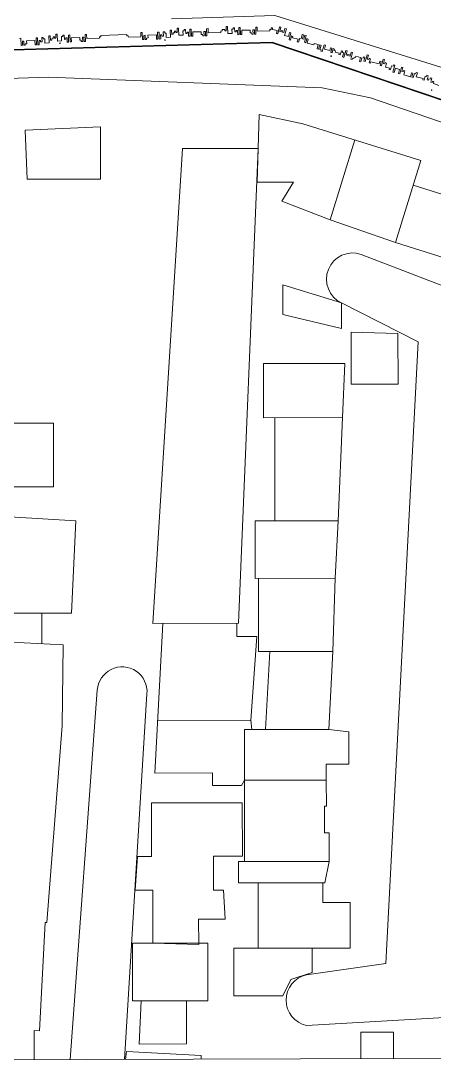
# Model space of a CAD drawing. Header units: metres. Extents: x -48 to 2360, y -1392 to 453.
# Drawn here: x 326.8 to 383, y -1391.6 to -1250.2 of the extents above; entities that cross this region are included whole.
import ezdxf

# ---------------------------------------------------------------- set-up
doc = ezdxf.new("R2010")
doc.units = ezdxf.units.M
doc.layers.add('JARDINERAS', color=93, linetype='Continuous', lineweight=5, transparency=0.4)
doc.layers.add('TODO', color=210, linetype='Continuous', lineweight=5)

msp = doc.modelspace()

# ---------------------------------------------------------------- linework, layer by layer
at = {"layer": 'JARDINERAS', "transparency": 33554559, "flags": 128}
for points in [[(348.24, -1251.22), (348.05, -1251.22)], [(348.05, -1251.22), (348.07, -1251.79)], [(348.28, -1252.17), (348.24, -1251.22)], [(352.25, -1251.27), (352.06, -1251.28)], [(352.06, -1251.28), (352.09, -1252.23)], [(352.27, -1251.84), (352.25, -1251.27)], [(354.9, -1250.99), (354.71, -1251)], [(354.71, -1251), (354.73, -1251.57)], [(354.94, -1251.95), (354.9, -1250.99)], [(355.86, -1251.15), (355.67, -1251.16)], [(355.67, -1251.16), (355.68, -1251.35)], [(355.88, -1251.72), (355.86, -1251.15)], [(356.43, -1251.13), (356.46, -1252.08)], [(356.62, -1251.13), (356.43, -1251.13)], [(356.65, -1252.08), (356.62, -1251.13)], [(358.91, -1251.05), (358.72, -1251.06)], [(358.72, -1251.06), (358.75, -1252.01)], [(358.93, -1251.62), (358.91, -1251.05)], [(361.01, -1251.17), (360.82, -1251.18)], [(360.82, -1251.18), (360.82, -1251.37)], [(361.01, -1251.38), (361.01, -1251.17)], [(361.96, -1251.04), (361.71, -1251.96)], [(362.14, -1251.09), (361.96, -1251.04)], [(361.99, -1251.64), (362.14, -1251.09)], [(362.69, -1251.24), (362.54, -1251.79)], [(362.63, -1252.21), (362.88, -1251.29)], [(362.88, -1251.29), (362.69, -1251.24)], [(326.83, -1252.58), (326.64, -1252.59)], [(326.86, -1253.54), (326.83, -1252.58)], [(329.11, -1252.51), (328.92, -1252.52)], [(328.92, -1252.52), (328.95, -1253.47)], [(329.14, -1253.46), (329.11, -1252.51)], [(329.87, -1252.48), (329.68, -1252.49)], [(329.68, -1252.49), (329.7, -1253.06)], [(329.88, -1252.67), (329.87, -1252.48)], [(330.07, -1252.67), (329.88, -1252.67)], [(330.09, -1253.24), (330.07, -1252.67)], [(330.82, -1252.26), (330.63, -1252.27)], [(330.63, -1252.27), (330.66, -1253.22)], [(330.84, -1252.83), (330.82, -1252.26)], [(331.21, -1252.63), (331.02, -1252.64)], [(331.02, -1252.64), (331.03, -1252.83)], [(331.39, -1252.39), (331.2, -1252.4)], [(331.2, -1252.4), (331.21, -1252.63)], [(331.4, -1252.58), (331.39, -1252.39)], [(331.59, -1252.58), (331.4, -1252.58)], [(331.57, -1252), (331.59, -1252.58)], [(331.76, -1252), (331.57, -1252)], [(331.79, -1252.95), (331.76, -1252)], [(332.54, -1252.35), (332.35, -1252.36)], [(332.35, -1252.36), (332.37, -1252.93)], [(332.53, -1252.16), (332.54, -1252.35)], [(332.72, -1252.16), (332.53, -1252.16)], [(332.74, -1252.73), (332.72, -1252.16)], [(332.93, -1252.72), (332.74, -1252.73)], [(333.11, -1252.52), (332.93, -1252.53), (332.92, -1252.53)], [(332.92, -1252.53), (332.93, -1252.72)], [(333.13, -1253.1), (333.11, -1252.52)], [(333.48, -1252.13), (333.29, -1252.14)], [(333.29, -1252.14), (333.32, -1253.09)], [(333.51, -1253.08), (333.48, -1252.13)], [(334.83, -1252.47), (333.68, -1252.51)], [(333.68, -1252.51), (333.7, -1253.08)], [(334.84, -1252.85), (334.83, -1252.47)], [(335.21, -1252.45), (335.23, -1253.03)], [(335.4, -1252.45), (335.21, -1252.45)], [(335.42, -1253.02), (335.4, -1252.45)], [(335.76, -1252.05), (335.57, -1252.06)], [(335.57, -1252.06), (335.61, -1253.01)], [(335.78, -1252.63), (335.76, -1252.05)], [(337.5, -1252.57), (335.78, -1252.63)], [(337.68, -1252.37), (337.49, -1252.38)], [(337.49, -1252.38), (337.5, -1252.57)], [(341.22, -1252.06), (337.67, -1252.18)], [(337.67, -1252.18), (337.68, -1252.37)], [(341.23, -1252.25), (341.22, -1252.06)], [(341.42, -1252.25), (341.23, -1252.25)], [(341.43, -1252.44), (341.42, -1252.25)], [(343.14, -1252.38), (341.43, -1252.44)], [(343.31, -1251.8), (343.12, -1251.81)], [(343.12, -1251.81), (343.14, -1252.38)], [(343.34, -1252.75), (343.31, -1251.8)], [(343.7, -1252.17), (343.51, -1252.18)], [(343.51, -1252.18), (343.53, -1252.75)], [(343.72, -1252.74), (343.7, -1252.17)], [(344.1, -1252.54), (343.91, -1252.55)], [(343.91, -1252.55), (343.91, -1252.74)], [(345.23, -1252.12), (344.08, -1252.16)], [(344.08, -1252.16), (344.1, -1252.54)], [(345.25, -1252.69), (345.23, -1252.12)], [(345.44, -1252.69), (345.25, -1252.69)], [(345.4, -1251.73), (345.44, -1252.69)], [(345.59, -1251.73), (345.4, -1251.73)], [(345.63, -1252.68), (345.59, -1251.73)], [(345.82, -1252.67), (345.63, -1252.68)], [(345.8, -1252.1), (345.82, -1252.67)], [(345.99, -1252.1), (345.8, -1252.1)], [(345.99, -1252.29), (345.99, -1252.1)], [(346.18, -1252.28), (345.99, -1252.29)], [(346.36, -1251.7), (346.16, -1251.71)], [(346.16, -1251.71), (346.18, -1252.28)], [(346.36, -1251.89), (346.36, -1251.7)], [(346.55, -1251.89), (346.36, -1251.89)], [(346.57, -1252.46), (346.55, -1251.89)], [(347.14, -1252.44), (346.57, -1252.46)], [(347.3, -1251.48), (347.11, -1251.49)], [(347.11, -1251.49), (347.14, -1252.44)], [(347.32, -1252.05), (347.3, -1251.48)], [(347.51, -1252.04), (347.32, -1252.05)], [(347.5, -1251.85), (347.51, -1252.04)], [(347.69, -1251.85), (347.5, -1251.85)], [(347.88, -1251.61), (347.69, -1251.62)], [(347.69, -1251.62), (347.69, -1251.85)], [(347.88, -1251.8), (347.88, -1251.61)], [(348.07, -1251.79), (347.88, -1251.8)], [(348.85, -1252.15), (348.28, -1252.17)], [(349.02, -1251.57), (348.83, -1251.58)], [(348.83, -1251.58), (348.85, -1252.15)], [(349.01, -1251.38), (349.02, -1251.57)], [(349.2, -1251.38), (349.01, -1251.38)], [(349.22, -1251.95), (349.2, -1251.38)], [(349.41, -1251.94), (349.22, -1251.95)], [(349.59, -1251.74), (349.4, -1251.75)], [(349.4, -1251.75), (349.41, -1251.94)], [(349.61, -1252.31), (349.59, -1251.74)], [(349.8, -1252.31), (349.61, -1252.31)], [(349.96, -1251.35), (349.77, -1251.36)], [(349.77, -1251.36), (349.8, -1252.31)], [(349.99, -1252.3), (349.96, -1251.35)], [(350.18, -1252.29), (349.99, -1252.3)], [(351.31, -1251.69), (350.17, -1251.72)], [(350.17, -1251.72), (350.18, -1252.29)], [(351.32, -1252.07), (351.31, -1251.69)], [(351.51, -1252.06), (351.32, -1252.07)], [(351.52, -1252.25), (351.51, -1252.06)], [(351.71, -1252.24), (351.52, -1252.25)], [(351.69, -1251.67), (351.71, -1252.24)], [(351.88, -1251.67), (351.69, -1251.67)], [(351.9, -1252.24), (351.88, -1251.67)], [(352.09, -1252.23), (351.9, -1252.24)], [(353.98, -1251.79), (352.27, -1251.84)], [(354.16, -1251.59), (353.97, -1251.6)], [(353.97, -1251.6), (353.98, -1251.79)], [(354.54, -1251.39), (354.16, -1251.4)], [(354.16, -1251.4), (354.16, -1251.59)], [(354.54, -1251.58), (354.54, -1251.39)], [(354.73, -1251.57), (354.54, -1251.58)], [(355.51, -1251.93), (354.94, -1251.95)], [(355.68, -1251.35), (355.49, -1251.36)], [(355.49, -1251.36), (355.51, -1251.93)], [(356.07, -1251.72), (355.88, -1251.72)], [(356.25, -1251.52), (356.06, -1251.53)], [(356.06, -1251.53), (356.07, -1251.72)], [(356.27, -1252.09), (356.25, -1251.52)], [(356.46, -1252.08), (356.27, -1252.09)], [(356.84, -1252.07), (356.65, -1252.08)], [(357.97, -1251.46), (356.83, -1251.5)], [(356.83, -1251.5), (356.84, -1252.07)], [(357.98, -1251.84), (357.97, -1251.46)], [(358.17, -1251.84), (357.98, -1251.84)], [(358.18, -1252.03), (358.17, -1251.84)], [(358.37, -1252.02), (358.18, -1252.03)], [(358.54, -1251.44), (358.35, -1251.45)], [(358.35, -1251.45), (358.37, -1252.02)], [(358.56, -1252.01), (358.54, -1251.44)], [(358.75, -1252.01), (358.56, -1252.01)], [(360.64, -1251.56), (358.93, -1251.62)], [(360.63, -1251.37), (360.64, -1251.56)], [(360.82, -1251.37), (360.63, -1251.37)], [(361.62, -1251.54), (361.01, -1251.38)], [(361.53, -1251.91), (361.62, -1251.54)], [(361.71, -1251.96), (361.53, -1251.91)], [(362.18, -1251.69), (361.99, -1251.64)], [(362.23, -1251.51), (362.18, -1251.69)], [(362.41, -1251.56), (362.23, -1251.51)], [(362.36, -1251.74), (362.41, -1251.56)], [(362.54, -1251.79), (362.36, -1251.74)], [(363.18, -1252.35), (362.63, -1252.21)], [(363.33, -1251.8), (363.18, -1252.35)], [(363.26, -1252.77), (363.51, -1251.85)], [(363.51, -1251.85), (363.33, -1251.8)], [(363.6, -1252.27), (363.45, -1252.82)], [(363.78, -1252.32), (363.6, -1252.27)], [(363.73, -1252.5), (363.78, -1252.32)], [(364.47, -1252.7), (363.73, -1252.5)], [(364.37, -1253.07), (364.47, -1252.7)], [(364.7, -1252.57), (364.55, -1253.12)], [(364.88, -1252.62), (364.7, -1252.57)], [(365.03, -1252.06), (364.88, -1252.62)], [(365.21, -1252.11), (365.03, -1252.06)], [(365.07, -1252.67), (365.21, -1252.11)], [(365.25, -1252.72), (365.07, -1252.67)], [(365.4, -1252.16), (365.25, -1252.72)], [(365.34, -1253.13), (365.58, -1252.21)], [(365.58, -1252.21), (365.4, -1252.16)], [(365.67, -1252.63), (365.52, -1253.18)], [(365.85, -1252.68), (365.67, -1252.63)], [(365.7, -1253.23), (365.85, -1252.68)], [(433.58, -1277.62), (360.95, -1253.12), (293.6, -1255.02)], [(327.05, -1253.53), (326.86, -1253.54)], [(327.22, -1252.95), (327.03, -1252.96)], [(327.03, -1252.96), (327.05, -1253.53)], [(327.24, -1253.52), (327.22, -1252.95)], [(327.43, -1253.52), (327.24, -1253.52)], [(327.62, -1253.32), (327.43, -1253.33)], [(327.43, -1253.33), (327.43, -1253.52)], [(328.74, -1252.9), (327.6, -1252.94)], [(327.6, -1252.94), (327.62, -1253.32)], [(328.76, -1253.47), (328.74, -1252.9)], [(328.95, -1253.47), (328.76, -1253.47)], [(329.33, -1253.45), (329.14, -1253.46)], [(329.32, -1252.88), (329.33, -1253.45)], [(329.51, -1252.88), (329.32, -1252.88)], [(329.51, -1253.07), (329.51, -1252.88)], [(329.7, -1253.06), (329.51, -1253.07)], [(330.66, -1253.22), (330.09, -1253.24)], [(331.03, -1252.83), (330.84, -1252.83)], [(332.37, -1252.93), (331.79, -1252.95)], [(333.32, -1253.09), (333.13, -1253.1)], [(333.7, -1253.08), (333.51, -1253.08)], [(335.03, -1252.84), (334.84, -1252.85)], [(335.04, -1253.03), (335.03, -1252.84)], [(335.23, -1253.03), (335.04, -1253.03)], [(335.61, -1253.01), (335.42, -1253.02)], [(343.53, -1252.75), (343.34, -1252.75)], [(343.91, -1252.74), (343.72, -1252.74)], [(363.45, -1252.82), (363.26, -1252.77)], [(364.55, -1253.12), (364.37, -1253.07)], [(365.52, -1253.18), (365.34, -1253.13)], [(366.62, -1253.48), (365.7, -1253.23)], [(366.67, -1253.3), (366.62, -1253.48)], [(367.22, -1253.44), (366.67, -1253.3)], [(367.08, -1254), (367.22, -1253.44)], [(367.26, -1254.04), (367.08, -1254)], [(367.41, -1253.49), (367.26, -1254.04)], [(367.59, -1253.54), (367.41, -1253.49)], [(367.44, -1254.09), (367.59, -1253.54)], [(367.63, -1254.14), (367.44, -1254.09)], [(367.58, -1254.33), (367.63, -1254.14)], [(368.01, -1253.46), (367.76, -1254.38)], [(368.19, -1253.51), (368.01, -1253.46)], [(368.04, -1254.06), (368.19, -1253.51)], [(368.78, -1254.26), (368.04, -1254.06)], [(368.88, -1253.89), (368.78, -1254.26)], [(369.06, -1253.94), (368.88, -1253.89)], [(368.91, -1254.49), (369.06, -1253.94)], [(369.25, -1253.99), (369.1, -1254.54)], [(369.43, -1254.04), (369.25, -1253.99)], [(369.38, -1254.22), (369.43, -1254.04)], [(367.76, -1254.38), (367.58, -1254.33)], [(369.1, -1254.54), (368.91, -1254.49)], [(369.57, -1254.27), (369.38, -1254.22)], [(369.52, -1254.45), (369.57, -1254.27)], [(370.07, -1254.6), (369.52, -1254.45)], [(370.02, -1254.79), (370.07, -1254.6)], [(370.2, -1254.84), (370.02, -1254.79)], [(370.35, -1254.28), (370.2, -1254.84)], [(370.53, -1254.33), (370.35, -1254.28)], [(370.48, -1254.52), (370.53, -1254.33)], [(370.67, -1254.57), (370.48, -1254.52)], [(370.52, -1255.12), (370.67, -1254.57)], [(370.7, -1255.17), (370.52, -1255.12)], [(370.95, -1254.25), (370.7, -1255.17)], [(371.13, -1254.3), (370.95, -1254.25)], [(370.99, -1254.85), (371.13, -1254.3)], [(371.17, -1254.9), (370.99, -1254.85)], [(371.22, -1254.72), (371.17, -1254.9)], [(371.4, -1254.77), (371.22, -1254.72)], [(371.35, -1254.95), (371.4, -1254.77)], [(371.54, -1255), (371.35, -1254.95)], [(371.69, -1254.45), (371.54, -1255)], [(371.62, -1255.42), (371.87, -1254.5)], [(371.81, -1255.47), (371.62, -1255.42)], [(371.87, -1254.5), (371.69, -1254.45)], [(371.86, -1255.28), (371.81, -1255.47)], [(372.04, -1255.33), (371.86, -1255.28)], [(372.09, -1255.15), (372.04, -1255.33)], [(372.27, -1255.2), (372.09, -1255.15)], [(372.32, -1255.01), (372.27, -1255.2)], [(372.95, -1255.18), (372.32, -1255.01)], [(372.81, -1255.73), (372.95, -1255.18)], [(373.14, -1255.23), (372.99, -1255.78)], [(373.32, -1255.28), (373.14, -1255.23)], [(373.37, -1255.1), (373.32, -1255.28)], [(373.55, -1255.15), (373.37, -1255.1)], [(373.41, -1255.7), (373.55, -1255.15)], [(373.84, -1254.83), (373.59, -1255.75)], [(374.02, -1254.88), (373.84, -1254.83)], [(373.87, -1255.43), (374.02, -1254.88)], [(374.06, -1255.48), (373.87, -1255.43)], [(374.11, -1255.3), (374.06, -1255.48)], [(374.29, -1255.35), (374.11, -1255.3)], [(374.14, -1255.9), (374.29, -1255.35)], [(376.04, -1255.42), (375.8, -1256.34)], [(376.23, -1255.47), (376.04, -1255.42)], [(376.08, -1256.02), (376.23, -1255.47)], [(372.99, -1255.78), (372.81, -1255.73)], [(373.59, -1255.75), (373.41, -1255.7)], [(374.33, -1255.95), (374.14, -1255.9)], [(374.37, -1255.76), (374.33, -1255.95)], [(375.48, -1256.06), (374.37, -1255.76)], [(375.58, -1255.69), (375.48, -1256.06)], [(375.76, -1255.74), (375.58, -1255.69)], [(375.61, -1256.29), (375.76, -1255.74)], [(375.8, -1256.34), (375.61, -1256.29)], [(376.26, -1256.07), (376.08, -1256.02)], [(376.31, -1255.89), (376.26, -1256.07)], [(376.5, -1255.94), (376.31, -1255.89)], [(376.35, -1256.49), (376.5, -1255.94)], [(376.9, -1256.64), (376.35, -1256.49)], [(376.85, -1256.82), (376.9, -1256.64)], [(377.03, -1256.87), (376.85, -1256.82)], [(377.18, -1256.32), (377.03, -1256.87)], [(377.37, -1256.37), (377.18, -1256.32)], [(377.35, -1257.16), (377.6, -1256.24)], [(377.42, -1256.19), (377.37, -1256.37)], [(377.6, -1256.24), (377.42, -1256.19)], [(377.68, -1256.65), (377.54, -1257.21)], [(378.24, -1256.8), (377.68, -1256.65)], [(378.09, -1257.35), (378.24, -1256.8)], [(378.52, -1256.48), (378.27, -1257.4)], [(378.7, -1256.53), (378.52, -1256.48)], [(378.55, -1257.08), (378.7, -1256.53)], [(378.79, -1256.95), (378.74, -1257.13)], [(378.97, -1257), (378.79, -1256.95)], [(377.54, -1257.21), (377.35, -1257.16)], [(378.27, -1257.4), (378.09, -1257.35)], [(378.74, -1257.13), (378.55, -1257.08)], [(378.82, -1257.55), (378.97, -1257)], [(379.74, -1257.8), (378.82, -1257.55)], [(379.89, -1257.25), (379.74, -1257.8)], [(380.07, -1257.3), (379.89, -1257.25)], [(379.93, -1257.85), (380.07, -1257.3)], [(380.11, -1257.9), (379.93, -1257.85)], [(380.26, -1257.35), (380.11, -1257.9)], [(380.44, -1257.4), (380.26, -1257.35)], [(380.49, -1257.21), (380.44, -1257.4)], [(380.67, -1257.26), (380.49, -1257.21)], [(380.53, -1257.81), (380.67, -1257.26)], [(381.45, -1258.06), (380.53, -1257.81)], [(381.4, -1258.24), (381.45, -1258.06)], [(381.58, -1258.29), (381.4, -1258.24)], [(381.73, -1257.74), (381.58, -1258.29)], [(381.91, -1257.79), (381.73, -1257.74)], [(381.96, -1257.61), (381.91, -1257.79)], [(382.15, -1257.66), (381.96, -1257.61)], [(382, -1258.21), (382.15, -1257.66)], [(382.18, -1258.26), (382, -1258.21)], [(382.23, -1258.07), (382.18, -1258.26)], [(382.41, -1258.12), (382.23, -1258.07)], [(382.46, -1257.94), (382.41, -1258.12)], [(382.65, -1257.99), (382.46, -1257.94)], [(382.5, -1258.54), (382.65, -1257.99)], [(382.68, -1258.59), (382.5, -1258.54)], [(382.73, -1258.41), (382.68, -1258.59)], [(382.92, -1258.46), (382.73, -1258.41)], [(382.85, -1258.72), (382.92, -1258.46)], [(383.57, -1258.97), (382.85, -1258.72)]]:
    msp.add_lwpolyline(points, dxfattribs=at)
at = {"layer": 'JARDINERAS', "transparency": 33554559}
for centre, major_axis, start_param, end_param in [((332.13, -1253.25), (-0.027, 0.0269), 3.926991, 10.210176), ((346.39, -1252.83), (-0.027, 0.0269), 3.926991, 10.210176), ((368.97, -1255), (0.0269, 0.027), 5.497787, 11.780972), ((382.61, -1259.62), (0.0269, 0.027), 5.497787, 11.780972)]:
    msp.add_ellipse(centre, major_axis=major_axis, ratio=1, start_param=start_param, end_param=end_param, dxfattribs=at)
at = {"layer": 'TODO', "transparency": 33554687}
for p, q in [((330.57, -1257.88), (292.41, -1259.07)), ((332.59, -1334.95), (317.95, -1334.18))]:
    msp.add_line(p, q, dxfattribs=at)
at = {"layer": 'TODO', "transparency": 33554559}
msp.add_lwpolyline([(539.32, -1390.59), (539.32, -1160.59), (218.99, -1161.04), (219.12, -1251.56), (219.32, -1391.6)], close=True, dxfattribs=at)
at = {"layer": 'TODO', "transparency": 33554687, "flags": 128}
for points in [[(395.5, -1260.14), (361.31, -1249.48), (347.28, -1249.95)], [(293.59, -1255.12), (360.93, -1253.22), (371.53, -1256.79)], [(360.93, -1253.22), (433.55, -1277.71)], [(374.3, -1260.68), (367.73, -1259.31), (330.57, -1257.88)], [(483.38, -1390.77), (490.04, -1322.58), (492.93, -1301.37), (374.3, -1260.68)], [(358.91, -1272.12), (359.17, -1262.95)], [(359.17, -1262.95), (365.1, -1264.2), (381.13, -1269.16)], [(327.4, -1265.05), (337.64, -1264.6)], [(327.69, -1271.7), (327.4, -1265.05)], [(337.64, -1264.6), (337.65, -1271.69)], [(368.81, -1277.23), (372.17, -1266.39)], [(344.77, -1332.02), (348.76, -1267.55)], [(348.76, -1267.55), (359.04, -1267.54)], [(359.04, -1267.54), (356.39, -1332)], [(381.13, -1269.16), (377.68, -1280.3)], [(337.65, -1271.69), (327.69, -1271.7)], [(363.83, -1272.11), (358.91, -1272.12)], [(362.26, -1274.69), (363.83, -1272.11)], [(380.08, -1272.54), (386.73, -1274.59)], [(368.81, -1277.23), (362.26, -1274.69)], [(377.68, -1280.3), (368.81, -1277.23)], [(384.33, -1282.37), (377.68, -1280.3)], [(362.4, -1290.08), (362.39, -1286.05)], [(362.39, -1286.05), (370.39, -1288.52)], [(370.39, -1288.52), (370.39, -1291.97)], [(370.39, -1291.97), (362.4, -1290.08)], [(371.68, -1299.54), (371.67, -1292.48)], [(371.67, -1292.48), (378.04, -1292.66)], [(378.04, -1292.66), (378.05, -1299.53)], [(359.76, -1296.75), (370.83, -1296.73)], [(359.77, -1304.1), (359.76, -1296.75)], [(370.83, -1296.73), (370.49, -1304.09)], [(378.05, -1299.53), (371.68, -1299.54)], [(320.07, -1313.5), (320.06, -1304.83), (331.26, -1304.82)], [(331.26, -1304.82), (331.27, -1313.47)], [(370.49, -1304.09), (359.77, -1304.1)], [(361.33, -1318.11), (361.31, -1304.1)], [(370.49, -1304.09), (369.92, -1318.1)], [(331.27, -1313.47), (320.07, -1313.48)], [(318.55, -1317.15), (334.29, -1318.09)], [(334.29, -1318.09), (333.71, -1330.63)], [(369.92, -1318.1), (358.63, -1318.12)], [(358.64, -1325.92), (358.63, -1318.12)], [(369.92, -1318.1), (369.5, -1325.9)], [(369.5, -1325.9), (358.64, -1325.92)], [(359.12, -1335.85), (359.11, -1325.92)], [(369.5, -1325.9), (369.21, -1335.83)], [(317.95, -1330.65), (333.71, -1330.63)], [(329.66, -1330.63), (329.67, -1334.8)], [(356.39, -1332), (344.77, -1332.02)], [(345.01, -1352.34), (346.13, -1332.02)], [(356.16, -1332.01), (356.16, -1333.8)], [(356.16, -1333.8), (358.87, -1333.79)], [(358.87, -1333.79), (358.05, -1345.18)], [(332.59, -1334.95), (332.45, -1345.94), (330.36, -1372.63)], [(369.21, -1335.83), (359.12, -1335.85)], [(360.07, -1346.44), (360.63, -1335.85)], [(369.21, -1335.83), (368.64, -1346.43)], [(345.41, -1345.19), (358.05, -1345.18)], [(358.05, -1345.18), (358.18, -1346.44)], [(357.2, -1346.44), (368.64, -1346.43), (371.36, -1346.77)], [(357.22, -1364.37), (357.2, -1346.44)], [(371.36, -1346.77), (371.36, -1351.16)], [(368.3, -1351.16), (368.3, -1353.3)], [(371.36, -1351.16), (368.3, -1351.16)], [(352.85, -1352.33), (345.01, -1352.34)], [(352.86, -1354.04), (352.85, -1352.33)], [(356.8, -1354.04), (352.86, -1354.04)], [(357.2, -1353.31), (356.8, -1354.04)], [(368.3, -1353.3), (357.2, -1353.31)], [(368.3, -1353.3), (368.35, -1356.83)], [(344.55, -1356.41), (356.9, -1356.4)], [(344.56, -1363.66), (344.55, -1356.41)], [(356.9, -1356.4), (356.91, -1363.64)], [(368.07, -1356.83), (368.08, -1360.47)], [(368.35, -1356.83), (368.07, -1356.83)], [(368.08, -1360.47), (368.7, -1360.47)], [(368.7, -1360.47), (368.7, -1364.35)], [(342.37, -1368.25), (342.68, -1363.66)], [(342.68, -1363.66), (344.56, -1363.66)], [(352.97, -1363.64), (352.97, -1368.24)], [(356.91, -1363.64), (352.97, -1363.64)], [(356.37, -1364.37), (368.7, -1364.35)], [(356.37, -1367.24), (356.37, -1364.37)], [(368.7, -1364.35), (368.09, -1367.23)], [(368.09, -1367.23), (356.37, -1367.24)], [(359.06, -1376.12), (359.05, -1367.24)], [(367.82, -1367.23), (367.82, -1369.9)], [(344.76, -1368.25), (342.37, -1368.25)], [(344.77, -1375.46), (344.76, -1368.25)], [(352.97, -1368.24), (354.36, -1368.23)], [(354.36, -1368.23), (354.56, -1372.18)], [(367.82, -1369.9), (371.55, -1369.9)], [(371.55, -1369.9), (371.55, -1376.11)], [(330.13, -1372.62), (329.36, -1387.36)], [(330.36, -1372.63), (330.13, -1372.62)], [(350.97, -1372.18), (350.98, -1375.61)], [(354.56, -1372.18), (350.97, -1372.18)], [(341.97, -1375.46), (352.22, -1375.45)], [(341.98, -1383.28), (341.97, -1375.46)], [(350.98, -1375.61), (344.77, -1375.46)], [(352.22, -1375.45), (352.23, -1383.26)], [(355.76, -1376.13), (371.55, -1376.11)], [(355.77, -1382.61), (355.76, -1376.13)], [(366.39, -1376.11), (366.4, -1379.41)], [(366.4, -1379.41), (363.49, -1380.39)], [(363.49, -1380.39), (362.41, -1382.6)], [(362.41, -1382.6), (355.77, -1382.61)], [(352.23, -1383.26), (341.98, -1383.28)], [(342.91, -1389.14), (343.15, -1383.28)], [(349.32, -1383.27), (349.33, -1389.13)], [(328.62, -1387.32), (328.62, -1391.26)], [(329.36, -1387.36), (328.62, -1387.32)], [(373, -1387.54), (377.41, -1387.53)], [(373.01, -1391.12), (373, -1387.54)], [(377.41, -1387.53), (377.42, -1391.1)], [(349.33, -1389.13), (342.91, -1389.14)], [(341.05, -1391.22), (341.18, -1390.15)], [(341.18, -1390.15), (351.33, -1390.71)], [(351.33, -1390.71), (351.33, -1391.18)]]:
    msp.add_lwpolyline(points, dxfattribs=at)
for points in [[(454.77, -1390.86), (454.76, -1381.46), (365.63, -1386.61, -0.811965), (365.62, -1379.76), (376.38, -1378.22), (380.79, -1293.81), (370.39, -1288.52, -0.947829), (373.06, -1281.92), (454.83, -1313.36, -0.307447), (467.23, -1328.7), (464.92, -1351.09), (462.54, -1374.27), (462.54, -1374.27), (461.79, -1381.45), (461.8, -1390.83)], [(333.53, -1391.24), (337.21, -1341.11, -1.015497), (343.95, -1341.6), (340.92, -1391.22)]]:
    msp.add_lwpolyline(points, format="xyb", dxfattribs=at)

doc.saveas('drawing.dxf')
